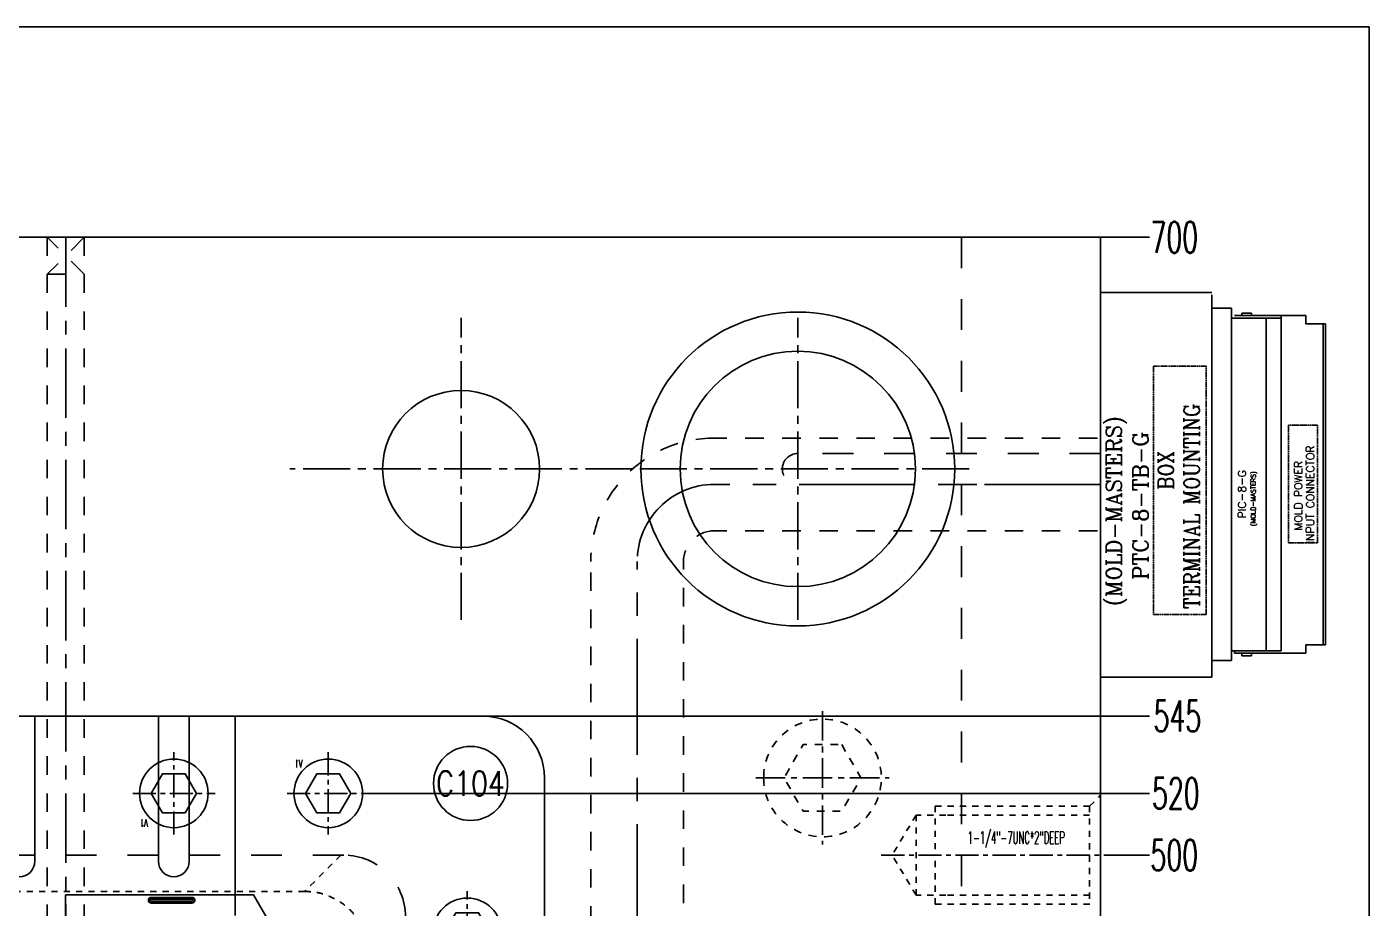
# Model space of a CAD drawing. Extents: x 14103 to 19353, y -3233 to 932.
# Drawn here: x 17406.8 to 17841.4, y 646.9 to 932.2 of the extents above; entities that cross this region are included whole.
import ezdxf
from ezdxf.enums import TextEntityAlignment as Align

# ---------------------------------------------------------------- set-up
doc = ezdxf.new("R2010")
doc.units = 0
doc.header["$LTSCALE"] = 20
doc.header["$MEASUREMENT"] = 0
for name, pattern in [('CENTER', [0.6, 0.375, -0.075, 0.075, -0.075]), ('CENTER2', [28.575, 19.05, -3.175, 3.175, -3.175]), ('DASHED', [0.2, 0.1, -0.1]), ('HIDDEN', [0.2, 0.1, -0.1]), ('PHANTOM', [0.8, 0.45, -0.05, 0.1, -0.05, 0.1, -0.05]), ('SOLID', [0])]:
    doc.linetypes.add(name, pattern=pattern)
doc.layers.get('0').update_dxf_attribs({"linetype": 'CONTINUOUS'})
doc.layers.get('DEFPOINTS').update_dxf_attribs({"linetype": 'CONTINUOUS'})
for name, color, linetype in [('3a', 7, 'CONTINUOUS'), ('CK_LEVEL_1', 1, 'SOLID'), ('CONTINUOUS', 7, 'CONTINUOUS'), ('DEFAULT_2', 8, 'HIDDEN'), ('DIM', 3, 'CONTINUOUS'), ('HIDDEN', 2, 'HIDDEN'), ('HOLD DOWN', 7, 'CONTINUOUS'), ('MXB', 3, 'CONTINUOUS'), ('SCREW', 7, 'CONTINUOUS'), ('VENTING', 7, 'CONTINUOUS'), ('water-2', 7, 'CONTINUOUS')]:
    doc.layers.add(name, color=color, linetype=linetype)
doc.styles.add('lxy2', font='txt.shx', dxfattribs={"width": 0.6})
doc.styles.add('ROMANS', font='romanc.shx', dxfattribs={"width": 0.7, "bigfont": 'hztxt.shx'})
doc.styles.get("Standard").update_dxf_attribs({"font": 'txt.shx', "width": 0.5, "bigfont": 'hztxt.shx'})
doc.dimstyles.new('10', dxfattribs={"dimtxt": 10, "dimasz": 5, "dimexe": 2.5, "dimexo": 0, "dimgap": 1, "dimtad": 0, "dimdsep": 46, "dimtxsty": 'lxy2', "dimcen": -3, "dimclrd": 113, "dimclre": 113, "dimclrt": 3, "dimazin": 2, "dimtfac": 1, "dimtofl": 0, "dimtmove": 0, "dimatfit": 3, "dimfxl": 1, "dimtolj": 1, "dimtzin": 0, "dimarcsym": 0})

# ---------------------------------------------------------------- blocks, each defined once
blk = doc.blocks.new('AC_LXY_BLK12')
at = {"layer": 'SCREW', "color": 1, "linetype": 'CENTER'}
for p, q in [((0, 17), (0, -17)), ((17, 0), (-17, 0))]:
    blk.add_line(p, q, dxfattribs=at)
at = {"layer": 'SCREW', "color": 2, "linetype": 'HIDDEN', "flags": 128}
blk.add_lwpolyline([(-4.91, 8.5), (-9.81, 0), (-4.91, -8.5), (4.91, -8.5), (9.81, 0), (4.91, 8.5)], close=True, dxfattribs=at)
at = {"layer": 'SCREW', "color": 2, "linetype": 'HIDDEN'}
blk.add_circle((0, 0), 15, dxfattribs=at)
blk = doc.blocks.new('AC_LXY_BLK610')
at = {"layer": 'SCREW', "color": 1, "linetype": 'CENTER'}
for p, q in [((0, 13.33), (0, -13.34)), ((13.33, 0), (-13.34, 0))]:
    blk.add_line(p, q, dxfattribs=at)
at = {"layer": 'SCREW', "color": 0, "linetype": 'ByBlock'}
blk.add_lwpolyline([(-3.67, 6.35), (-7.33, 0), (-3.67, -6.35), (3.67, -6.35), (7.33, 0), (3.67, 6.35)], close=True, dxfattribs=at)
blk.add_circle((0, 0), 11.11, dxfattribs=at)
at = {"layer": 'SCREW', "style": 'lxy2', "width": 0.6}
blk.add_text('V1', height=2.5, dxfattribs=at).set_placement((9.63, 9.63), align=Align.MIDDLE_CENTER)
blk = doc.blocks.new('MXB_ITEM')
blk.add_circle((0, 0), 6)
at = {"width": 0.8}
blk.add_attdef('ITEM', text='', height=4, dxfattribs=at).set_placement((0, 0), align=Align.MIDDLE_CENTER)
blk = doc.blocks.new('*D115')
at = {"layer": 'DEFPOINTS', "color": 0}
for p in [(17554.36, 709.09), (17770.26, 709.09), (17204.36, 164.09)]:
    blk.add_point(p, dxfattribs=at)
at = {"layer": 'DIM', "color": 113, "lineweight": -2}
blk.add_line((17554.36, 709.09), (17770.26, 709.09), dxfattribs=at)
at = {"layer": 'DIM', "color": 3, "insert": (17779.26, 709.09), "char_height": 10, "attachment_point": 5, "style": 'lxy2'}
blk.add_mtext('\\A1;545', dxfattribs=at)
blk = doc.blocks.new('*D114')
at = {"layer": 'DEFPOINTS', "color": 0}
for p in [(17517.7, 684.09), (17770.26, 684.09), (17204.36, 164.09)]:
    blk.add_point(p, dxfattribs=at)
at = {"layer": 'DIM', "color": 113, "lineweight": -2}
blk.add_line((17517.7, 684.09), (17770.26, 684.09), dxfattribs=at)
at = {"layer": 'DIM', "color": 3, "insert": (17778.76, 684.09), "char_height": 10, "attachment_point": 5, "style": 'lxy2'}
blk.add_mtext('\\A1;520', dxfattribs=at)
blk = doc.blocks.new('*D113')
at = {"layer": 'DEFPOINTS', "color": 0}
for p in [(17754.36, 864.09), (17770.26, 864.09), (17204.36, 164.09)]:
    blk.add_point(p, dxfattribs=at)
at = {"layer": 'DIM', "color": 113, "lineweight": -2}
blk.add_line((17754.36, 864.09), (17770.26, 864.09), dxfattribs=at)
at = {"layer": 'DIM', "color": 3, "insert": (17778.26, 864.09), "char_height": 10, "attachment_point": 5, "style": 'lxy2'}
blk.add_mtext('\\A1;700', dxfattribs=at)
blk = doc.blocks.new('*D116')
at = {"layer": 'DEFPOINTS', "color": 0}
for p in [(17760.7, 664.09), (17770.26, 664.09), (17204.36, 164.09)]:
    blk.add_point(p, dxfattribs=at)
at = {"layer": 'DIM', "color": 113, "lineweight": -2}
blk.add_line((17760.7, 664.09), (17770.26, 664.09), dxfattribs=at)
at = {"layer": 'DIM', "color": 3, "insert": (17778.26, 664.09), "char_height": 10, "attachment_point": 5, "style": 'lxy2'}
blk.add_mtext('\\A1;500', dxfattribs=at)

msp = doc.modelspace()

# ---------------------------------------------------------------- linework, layer by layer
at = {"layer": '3a', "color": 4, "linetype": 'Continuous'}
for p, q in [((17480.187, 651.271), (17419.304, 651.271)), ((17419.304, 651.271), (17419.304, 644.584)), ((17447.039, 649.839), (17447.039, 650.408)), ((17460.234, 650.408), (17447.039, 650.408)), ((17447.039, 650.372), (17460.234, 650.372)), ((17447.039, 649.839), (17460.234, 649.839)), ((17447.039, 648.581), (17447.039, 649.151)), ((17460.234, 649.151), (17447.039, 649.151)), ((17460.234, 648.617), (17447.039, 648.617)), ((17447.039, 648.581), (17460.234, 648.581)), ((17460.234, 649.839), (17460.234, 650.408)), ((17460.234, 648.581), (17460.234, 649.151)), ((17508.847, 601.631), (17480.187, 651.271))]:
    msp.add_line(p, q, dxfattribs=at)
for centre, radius, start, end in [((17447.039, 649.495), 0.913, 90.00001, 269.99999), ((17447.039, 649.495), 0.878, 90, 270), ((17447.039, 649.495), 0.344, 90, 270), ((17460.234, 649.495), 0.913, 269.99998, 90.00002), ((17460.234, 649.495), 0.878, 270, 90), ((17460.234, 649.495), 0.344, 270, 90)]:
    msp.add_arc(centre, radius, start, end, dxfattribs=at)
at = {"layer": 'CK_LEVEL_1', "color": 0}
for p, q in [((17790.432, 846.219), (17754.363, 846.219)), ((17790.432, 721.701), (17790.432, 845.432)), ((17790.432, 721.701), (17754.363, 721.701))]:
    msp.add_line(p, q, dxfattribs=at)
at = {"layer": 'CK_LEVEL_1', "color": 0, "linetype": 'Continuous'}
for p, q in [((17790.432, 841.113), (17796.782, 841.113)), ((17796.782, 841.113), (17796.782, 727.067)), ((17800.122, 838.732), (17800.122, 839.526)), ((17803.297, 839.526), (17800.122, 839.526)), ((17803.297, 838.732), (17803.297, 839.526)), ((17812.822, 837.938), (17796.782, 837.938)), ((17820.87, 838.732), (17797.747, 838.732)), ((17808.06, 837.938), (17808.06, 730.242)), ((17812.822, 838.732), (17812.822, 730.242)), ((17820.87, 838.732), (17820.87, 836.033)), ((17820.87, 836.033), (17827.22, 836.033)), ((17826.426, 732.147), (17826.426, 836.033)), ((17827.22, 732.147), (17827.22, 836.033)), ((17812.822, 730.242), (17796.782, 730.242)), ((17797.747, 730.242), (17797.747, 729.448)), ((17820.87, 732.147), (17820.87, 729.448)), ((17827.22, 732.147), (17820.87, 732.147)), ((17796.782, 727.067), (17790.432, 727.067)), ((17820.87, 729.448), (17797.747, 729.448)), ((17800.122, 728.655), (17800.122, 729.448)), ((17803.297, 728.655), (17800.122, 728.655)), ((17803.297, 728.655), (17803.297, 729.448))]:
    msp.add_line(p, q, dxfattribs=at)
at = {"layer": 'CK_LEVEL_1', "color": 9, "linetype": 'DASHED', "ltscale": 3}
for p, q in [((17753.361, 799.09), (17629.363, 799.09)), ((17753.361, 769.09), (17629.363, 769.09)), ((17589.363, 581.59), (17589.363, 759.09)), ((17619.363, -203.41), (17619.363, 759.09))]:
    msp.add_line(p, q, dxfattribs=at)
at = {"layer": 'CK_LEVEL_1', "color": 2, "linetype": 'CENTER', "ltscale": 5}
for p, q in [((17754.363, 784.09), (17629.363, 784.09)), ((17604.363, -203.41), (17604.363, 759.09))]:
    msp.add_line(p, q, dxfattribs=at)
at = {"layer": 'CK_LEVEL_1', "color": 0, "linetype": 'PHANTOM', "ltscale": 0.2}
for points in [[(17788.623, 742.02), (17788.623, 822.348), (17771.545, 822.348), (17771.545, 742.02)], [(17824.61, 765.222), (17824.61, 803.281), (17815.214, 803.281), (17815.214, 765.222)]]:
    msp.add_lwpolyline(points, close=True, dxfattribs=at)
at = {"layer": 'CK_LEVEL_1', "color": 9, "linetype": 'DASHED', "ltscale": 3}
for radius in [40, 10]:
    msp.add_arc((17629.363, 759.09), radius, 90, 180, dxfattribs=at)
at = {"layer": 'CK_LEVEL_1', "color": 2, "linetype": 'CENTER', "ltscale": 5}
msp.add_arc((17629.363, 759.09), 25, 90, 180, dxfattribs=at)
at = {"layer": 'CONTINUOUS'}
for p, q in [((16654.363, 864.09), (17754.363, 864.09)), ((17754.363, 864.09), (17754.363, -535.91))]:
    msp.add_line(p, q, dxfattribs=at)
at = {"layer": 'CONTINUOUS', "color": 1, "linetype": 'CENTER2', "ltscale": 0.04}
for p, q in [((17547.363, 740.207), (17547.363, 837.973)), ((17656.363, 740.207), (17656.363, 837.973)), ((17602.863, 789.09), (17491.863, 789.09)), ((17711.863, 789.09), (17600.863, 789.09))]:
    msp.add_line(p, q, dxfattribs=at)
at = {"layer": 'CONTINUOUS'}
for centre, radius in [((17656.363, 789.09), 50.8), ((17656.363, 789.09), 38.1), ((17547.363, 789.09), 25.4)]:
    msp.add_circle(centre, radius, dxfattribs=at)
at = {"layer": 'DEFAULT_2', "color": 8, "linetype": 'HIDDEN'}
for p, q in [((17508.443, 664.091), (17496.719, 652.368)), ((17496.719, 652.368), (16900.363, 652.368))]:
    msp.add_line(p, q, dxfattribs=at)
msp.add_spline([(17496.719, 652.368), (17500.626, 652.002), (17504.593, 650.837), (17508.206, 648.946), (17511.352, 646.418), (17513.961, 643.317), (17515.946, 639.712), (17517.202, 635.715), (17517.639, 631.448)], degree=3, dxfattribs=at)
at = {"layer": 'DIM'}
msp.add_lwpolyline([(14103.26, 932.193), (17841.354, 932.193), (17841.354, -1843.388), (14103.26, -1843.388)], close=True, dxfattribs=at)
at = {"layer": 'HIDDEN', "ltscale": 5}
for p, q in [((17709.363, 864.09), (17709.363, -535.91)), ((17754.363, 794.09), (17656.363, 794.09)), ((17754.363, 784.09), (17656.363, 784.09))]:
    msp.add_line(p, q, dxfattribs=at)
msp.add_arc((17656.363, 789.09), 5, 90, 270, dxfattribs=at)
at = {"layer": 'HOLD DOWN', "color": 0, "linetype": 'ByBlock'}
for p, q in [((17554.363, 709.09), (16854.363, 709.09)), ((17474.168, 644.551), (17474.168, 709.09)), ((17574.363, 689.09), (17574.363, 214.09))]:
    msp.add_line(p, q, dxfattribs=at)
at = {"layer": 'HOLD DOWN', "color": 6, "linetype": 'HIDDEN', "ltscale": 5}
msp.add_line((17509.363, 664.09), (16899.363, 664.09), dxfattribs=at)
at = {"layer": 'HOLD DOWN', "color": 0, "linetype": 'ByBlock'}
msp.add_arc((17554.363, 689.09), 20, 0, 90, dxfattribs=at)
at = {"layer": 'HOLD DOWN', "color": 6, "linetype": 'HIDDEN', "ltscale": 5}
msp.add_arc((17509.363, 644.09), 20, 0, 90, dxfattribs=at)
at = {"layer": 'SCREW', "color": 2, "linetype": 'HIDDEN'}
for p, q in [((17750.863, 679.965), (17754.363, 683.465)), ((17750.863, 679.965), (17750.863, 648.215)), ((17694.672, 677.065), (17694.672, 664.09)), ((17750.863, 677.065), (17704.26, 677.065)), ((17694.672, 651.115), (17694.672, 664.09)), ((17750.863, 651.115), (17704.26, 651.115))]:
    msp.add_line(p, q, dxfattribs=at)
at = {"layer": 'SCREW', "color": 1, "linetype": 'CENTER'}
msp.add_line((17683.41, 664.09), (17760.696, 664.09), dxfattribs=at)
at = {"layer": 'SCREW', "color": 2, "linetype": 'HIDDEN'}
for points in [[(17750.868, 679.97), (17700.863, 679.97), (17700.863, 664.09)], [(17704.26, 677.065), (17694.672, 677.065), (17686.953, 664.09)], [(17704.26, 651.115), (17694.672, 651.115), (17686.953, 664.09)], [(17750.868, 648.21), (17700.863, 648.21), (17700.863, 664.09)]]:
    msp.add_lwpolyline(points, dxfattribs=at)
at = {"layer": 'VENTING', "color": 5}
for p, q in [((17409.363, 709.09), (17409.363, 662.09)), ((17449.363, 709.09), (17449.363, 662.09)), ((17459.363, 709.09), (17459.363, 662.09))]:
    msp.add_line(p, q, dxfattribs=at)
for centre in [(17404.363, 662.09), (17454.363, 662.09)]:
    msp.add_arc(centre, 5, 180, 0, dxfattribs=at)
at = {"layer": 'water-2', "color": 11, "linetype": 'HIDDEN', "ltscale": 3}
for p, q in [((17413.363, 864.09), (17413.363, 555.09)), ((17425.363, 864.09), (17413.363, 852.09)), ((17425.363, 852.09), (17413.363, 864.09)), ((17425.363, 864.09), (17425.363, -535.91)), ((17413.363, 852.09), (17425.363, 852.09))]:
    msp.add_line(p, q, dxfattribs=at)
at = {"layer": 'water-2', "color": 1, "linetype": 'CENTER', "ltscale": 3}
msp.add_line((17419.363, 864.09), (17419.363, -535.909), dxfattribs=at)

# ---------------------------------------------------------------- block references
at = {"layer": 'MXB', "color": 8}
ref = msp.add_blockref('MXB_ITEM', (17550.426, 687.3), dxfattribs=dict(at, xscale=2, yscale=2, zscale=2, rotation=180))
ref.add_attrib('ITEM', 'C104', dxfattribs={"layer": '0', "height": 8, "width": 0.8}).set_placement((17550.426, 687.3), align=Align.MIDDLE_CENTER)
at = {"layer": 'SCREW', "xscale": -1.27, "yscale": 1.27, "zscale": 1.27}
msp.add_blockref('AC_LXY_BLK12', (17664.363, 689.09), dxfattribs=at)
at = {"layer": 'SCREW', "rotation": 180}
msp.add_blockref('AC_LXY_BLK610', (17454.363, 684.09), dxfattribs=at)
at = {"layer": 'SCREW', "xscale": -1}
msp.add_blockref('AC_LXY_BLK610', (17504.363, 684.09), dxfattribs=at)
at = {"layer": 'SCREW', "xscale": -1, "rotation": 180}
msp.add_blockref('AC_LXY_BLK610', (17549.363, 639.09), dxfattribs=at)

# ---------------------------------------------------------------- texts
at = {"layer": 'CK_LEVEL_1', "color": 0, "linetype": 'Continuous', "style": 'ROMANS', "width": 0.9}
for s, p in [('TERMINAL MOUNTING ', (17783.904, 743.783)), ('BOX', (17775.561, 782.384))]:
    msp.add_text(s, height=5, rotation=90, dxfattribs=at).set_placement(p, align=Align.MIDDLE_LEFT)
at = {"layer": 'CK_LEVEL_1', "color": 0, "linetype": 'Continuous', "style": 'ROMANS'}
for s, height, p in [('(MOLD-MASTERS)', 5, (17758.718, 744.597)), ('PTC-8-TB-G', 5, (17767.293, 753.163)), ('INPUT CONNECTOR', 2.54, (17822.279, 764.982)), ('MOLD POWER', 2.54, (17818.412, 769.159)), ('PIC-8-G', 2.54, (17800.174, 773.141)), ('(MOLD-MASTERS)', 1.5, (17803.843, 770.607))]:
    msp.add_text(s, height=height, rotation=90, dxfattribs=at).set_placement(p, align=Align.MIDDLE_LEFT)
at = {"layer": 'SCREW', "color": 3, "linetype": 'ByBlock', "width": 0.5}
msp.add_text('1-1/4"-7UNC*2"DEEP', height=4, dxfattribs=at).set_placement((17711.367, 667.747))

# ---------------------------------------------------------------- dimensions: what is measured, and where the dimension line sits
at = {"layer": 'DIM'}
for feature_location, offset, picture, middle in [((17754.363, 864.09), (15.902, 0), '*D113', (17778.264, 864.09)), ((17554.363, 709.09), (215.902, 0), '*D115', (17779.264, 709.09)), ((17517.698, 684.09), (252.567, 0), '*D114', (17778.764, 684.09)), ((17760.696, 664.09), (9.568, 0), '*D116', (17778.264, 664.09))]:
    dim = msp.add_ordinate_dim(feature_location=feature_location, offset=offset, dtype=0, origin=(17204.363, 164.09), dimstyle='10', dxfattribs=at)
    dim.commit()
    dim.dimension.update_dxf_attribs({"geometry": picture, "text_midpoint": middle})

doc.saveas('drawing.dxf')
